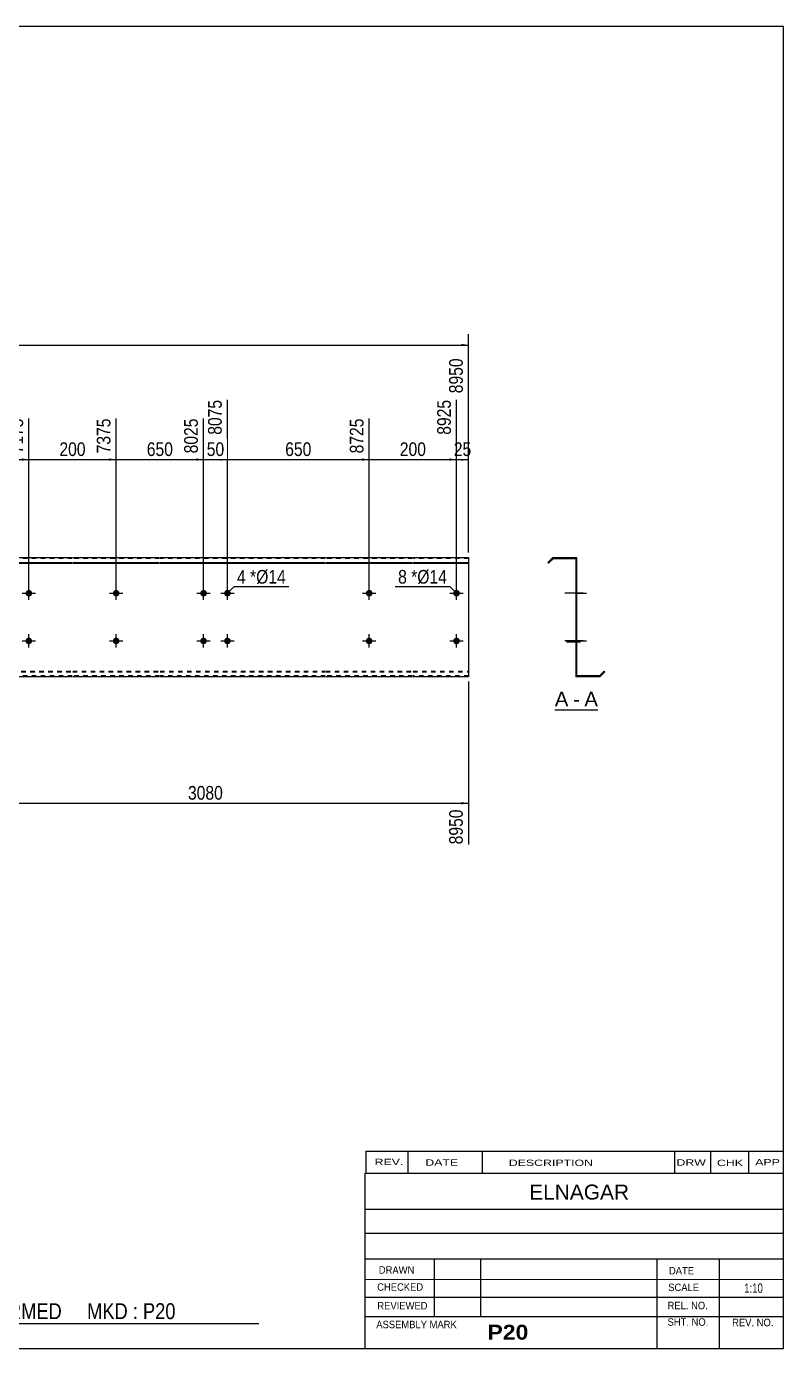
# Model space of a CAD drawing. Header units: millimetres. Extents: x -71 to 331, y -153 to 124.
# Drawn here: x 172.7 to 331.2, y -153.2 to 123.8 of the extents above; entities that cross this region are included whole.
import ezdxf

# ---------------------------------------------------------------- set-up
doc = ezdxf.new("R2010")
doc.units = ezdxf.units.MM
doc.linetypes.add('DXK_LINE_DOT1', pattern=[1.8814, 0.9407, -0.9407])
doc.styles.add('Arial', font='ARIAL.TTF', dxfattribs={"height": 0.2})
doc.styles.add('Arial Bold', font='ARIALBD.TTF', dxfattribs={"height": 0.2})
doc.styles.add('Arial Narrow', font='ARIALN.TTF', dxfattribs={"height": 0.2})

# ---------------------------------------------------------------- blocks, each defined once
blk = doc.blocks.new('Unknown-629082387-1783')
at = {"color": 5, "linetype": 'Continuous'}
for p, q in [((331.25, 123.75), (-68.75, 123.75)), ((-68.75, 123.75), (-68.75, -153.25)), ((331.25, -153.25), (331.25, 123.75)), ((-68.75, -153.25), (331.25, -153.25))]:
    blk.add_line(p, q, dxfattribs=at)
at = {"color": 174, "linetype": 'Continuous', "style": 'Arial'}
blk.add_text('Tekla structures', height=1.9102, rotation=90, dxfattribs=at).set_placement((-69.25, -152.75))
blk = doc.blocks.new('Unknown-629082387-12 - 1235')
at = {"color": 7, "linetype": 'Continuous'}
blk.add_line((283.34, -19.45), (292.37, -19.45), dxfattribs=at)
at = {"color": 0, "linetype": 'Continuous'}
blk.add_wipeout([(286.19, -18.7), (286.19, -15.5), (283.34, -15.5), (283.34, -18.7)], dxfattribs=at)
blk.add_wipeout([(288.57, -18.7), (288.57, -15.5), (287.15, -15.5), (287.15, -18.7)], dxfattribs=at)
at = {"color": 96, "linetype": 'Continuous', "style": 'Arial'}
blk.add_text('A', height=3.06, dxfattribs=at).set_placement((283.34, -18.7))
at = {"color": 0, "linetype": 'Continuous'}
blk.add_wipeout([(292.37, -18.7), (292.37, -15.5), (289.53, -15.5), (289.53, -18.7)], dxfattribs=at)
at = {"color": 96, "linetype": 'Continuous', "style": 'Arial'}
for s, p in [('A', (289.53, -18.7)), ('-', (287.15, -18.7))]:
    blk.add_text(s, height=3.06, dxfattribs=at).set_placement(p)
blk = doc.blocks.new('Bolt-629082387-1223 - 1203')
at = {"linetype": 'Continuous'}
for points in [[(172.49, 5, -1), (173.89, 5, -1)], [(262.07, 5, -1), (263.47, 5, -1)]]:
    blk.add_hatch(color=3, dxfattribs=at).paths.add_polyline_path(points)
at = {"color": 3, "linetype": 'Continuous'}
for p, q in [((173.19, 3.6), (173.19, 6.4)), ((262.77, 3.6), (262.77, 6.4)), ((171.79, 5), (174.59, 5)), ((261.37, 5), (264.17, 5))]:
    blk.add_line(p, q, dxfattribs=at)
blk = doc.blocks.new('Part-629082387-1218 - 1203')
at = {"color": 2, "linetype": 'Continuous'}
for p, q in [((0, -12.5), (0, 12.5)), ((0, 12.5), (16.6, 12.5)), ((0, 11.44), (16.6, 11.44)), ((0, 11.3), (16.6, 11.3)), ((16.7, 12.5), (34.89, 12.5)), ((16.7, 11.44), (34.89, 11.44)), ((16.7, 11.3), (34.89, 11.3)), ((34.99, 12.5), (62.79, 12.5)), ((34.99, 11.44), (62.79, 11.44)), ((34.99, 11.3), (62.79, 11.3)), ((62.89, 12.5), (90.69, 12.5)), ((62.89, 11.44), (90.69, 11.44)), ((62.89, 11.3), (90.69, 11.3)), ((90.79, 12.5), (108.19, 12.5)), ((90.79, 11.44), (108.19, 11.44)), ((90.79, 11.3), (108.19, 11.3)), ((108.29, 12.5), (136.09, 12.5)), ((108.29, 11.44), (136.09, 11.44)), ((108.29, 11.3), (136.09, 11.3)), ((136.19, 12.5), (163.99, 12.5)), ((136.19, 11.44), (163.99, 11.44)), ((136.19, 11.3), (163.99, 11.3)), ((164.09, 12.5), (182.28, 12.5)), ((164.09, 11.44), (182.28, 11.44)), ((164.09, 11.3), (182.28, 11.3)), ((182.38, 12.5), (200.58, 12.5)), ((182.38, 11.44), (200.58, 11.44)), ((182.38, 11.3), (200.58, 11.3)), ((200.68, 12.5), (235.28, 12.5)), ((200.68, 11.44), (235.28, 11.44)), ((200.68, 11.3), (235.28, 11.3)), ((235.38, 12.5), (253.57, 12.5)), ((235.38, 11.44), (253.57, 11.44)), ((235.38, 11.3), (253.57, 11.3)), ((253.67, 12.5), (265.27, 12.5)), ((253.67, 11.44), (265.27, 11.44)), ((253.67, 11.3), (265.27, 11.3)), ((265.27, 12.5), (265.27, -12.5)), ((16.6, -12.5), (0, -12.5)), ((34.89, -12.5), (16.7, -12.5)), ((62.79, -12.5), (34.99, -12.5)), ((90.69, -12.5), (62.89, -12.5)), ((108.19, -12.5), (90.79, -12.5)), ((136.09, -12.5), (108.29, -12.5)), ((163.99, -12.5), (136.19, -12.5)), ((182.28, -12.5), (164.09, -12.5)), ((200.58, -12.5), (182.38, -12.5)), ((235.28, -12.5), (200.68, -12.5)), ((253.57, -12.5), (235.38, -12.5)), ((265.27, -12.5), (253.67, -12.5))]:
    blk.add_line(p, q, dxfattribs=at)
at = {"color": 7, "linetype": 'DXK_LINE_DOT1'}
for p, q in [((16.6, 12.3), (0, 12.3)), ((34.89, 12.3), (16.7, 12.3)), ((62.79, 12.3), (34.99, 12.3)), ((90.69, 12.3), (62.89, 12.3)), ((108.19, 12.3), (90.79, 12.3)), ((136.09, 12.3), (108.29, 12.3)), ((163.99, 12.3), (136.19, 12.3)), ((182.28, 12.3), (164.09, 12.3)), ((200.58, 12.3), (182.38, 12.3)), ((235.28, 12.3), (200.68, 12.3)), ((253.57, 12.3), (235.38, 12.3)), ((265.27, 12.3), (253.67, 12.3)), ((0, -11.3), (16.6, -11.3)), ((0, -11.44), (16.6, -11.44)), ((16.6, -12.3), (0, -12.3)), ((16.7, -11.3), (34.89, -11.3)), ((16.7, -11.44), (34.89, -11.44)), ((34.89, -12.3), (16.7, -12.3)), ((34.99, -11.3), (62.79, -11.3)), ((34.99, -11.44), (62.79, -11.44)), ((62.79, -12.3), (34.99, -12.3)), ((62.89, -11.3), (90.69, -11.3)), ((62.89, -11.44), (90.69, -11.44)), ((90.69, -12.3), (62.89, -12.3)), ((90.79, -11.3), (108.19, -11.3)), ((90.79, -11.44), (108.19, -11.44)), ((108.19, -12.3), (90.79, -12.3)), ((108.29, -11.3), (136.09, -11.3)), ((108.29, -11.44), (136.09, -11.44)), ((136.09, -12.3), (108.29, -12.3)), ((136.19, -11.3), (163.99, -11.3)), ((136.19, -11.44), (163.99, -11.44)), ((163.99, -12.3), (136.19, -12.3)), ((164.09, -11.3), (182.28, -11.3)), ((164.09, -11.44), (182.28, -11.44)), ((182.28, -12.3), (164.09, -12.3)), ((182.38, -11.3), (200.58, -11.3)), ((182.38, -11.44), (200.58, -11.44)), ((200.58, -12.3), (182.38, -12.3)), ((200.68, -11.3), (235.28, -11.3)), ((200.68, -11.44), (235.28, -11.44)), ((235.28, -12.3), (200.68, -12.3)), ((235.38, -11.3), (253.57, -11.3)), ((235.38, -11.44), (253.57, -11.44)), ((253.57, -12.3), (235.38, -12.3)), ((253.67, -11.3), (265.27, -11.3)), ((253.67, -11.44), (265.27, -11.44)), ((265.27, -12.3), (253.67, -12.3))]:
    blk.add_line(p, q, dxfattribs=at)
blk = doc.blocks.new('Bolt-629082387-1219 - 1203')
at = {"linetype": 'Continuous'}
for points in [[(190.78, 5, -1), (192.18, 5, -1)], [(243.77, 5, -1), (245.17, 5, -1)]]:
    blk.add_hatch(color=3, dxfattribs=at).paths.add_polyline_path(points)
at = {"color": 3, "linetype": 'Continuous'}
for p, q in [((191.48, 3.6), (191.48, 6.4)), ((244.47, 3.6), (244.47, 6.4)), ((190.08, 5), (192.88, 5)), ((243.07, 5), (245.87, 5))]:
    blk.add_line(p, q, dxfattribs=at)
blk = doc.blocks.new('Bolt-629082387-1220 - 1203')
at = {"linetype": 'Continuous'}
for points in [[(209.08, 5, -1), (210.48, 5, -1)], [(214.08, 5, -1), (215.48, 5, -1)], [(209.08, -5, -1), (210.48, -5, -1)], [(214.08, -5, -1), (215.48, -5, -1)]]:
    blk.add_hatch(color=3, dxfattribs=at).paths.add_polyline_path(points)
at = {"color": 3, "linetype": 'Continuous'}
for p, q in [((209.78, 3.6), (209.78, 6.4)), ((214.78, 3.6), (214.78, 6.4)), ((208.38, 5), (211.18, 5)), ((213.38, 5), (216.18, 5)), ((208.38, -5), (211.18, -5)), ((209.78, -6.4), (209.78, -3.6)), ((213.38, -5), (216.18, -5)), ((214.78, -6.4), (214.78, -3.6))]:
    blk.add_line(p, q, dxfattribs=at)
blk = doc.blocks.new('Bolt-629082387-1221 - 1203')
at = {"linetype": 'Continuous'}
for points in [[(190.78, -5, -1), (192.18, -5, -1)], [(243.77, -5, -1), (245.17, -5, -1)]]:
    blk.add_hatch(color=3, dxfattribs=at).paths.add_polyline_path(points)
at = {"color": 3, "linetype": 'Continuous'}
for p, q in [((190.08, -5), (192.88, -5)), ((191.48, -6.4), (191.48, -3.6)), ((243.07, -5), (245.87, -5)), ((244.47, -6.4), (244.47, -3.6))]:
    blk.add_line(p, q, dxfattribs=at)
blk = doc.blocks.new('Bolt-629082387-1222 - 1203')
at = {"linetype": 'Continuous'}
for points in [[(172.49, -5, -1), (173.89, -5, -1)], [(262.07, -5, -1), (263.47, -5, -1)]]:
    blk.add_hatch(color=3, dxfattribs=at).paths.add_polyline_path(points)
at = {"color": 3, "linetype": 'Continuous'}
for p, q in [((171.79, -5), (174.59, -5)), ((173.19, -6.4), (173.19, -3.6)), ((261.37, -5), (264.17, -5)), ((262.77, -6.4), (262.77, -3.6))]:
    blk.add_line(p, q, dxfattribs=at)
blk = doc.blocks.new('Bolt-629082387-1240 - 1235')
at = {"linetype": 'Continuous'}
blk.add_hatch(color=3, dxfattribs=at).paths.add_polyline_path([(287.76, -4.3), (287.76, -5.7), (287.96, -5.7), (287.96, -4.3)])
blk.add_hatch(color=3, dxfattribs=at).paths.add_polyline_path([(287.76, -4.3), (287.76, -5.7), (287.96, -5.7), (287.96, -4.3)])
at = {"color": 3, "linetype": 'Continuous'}
for p, q in [((288.76, -5), (285.46, -5)), ((288.76, -5), (285.46, -5)), ((287.96, -4.3), (287.76, -4.3)), ((287.96, -4.3), (287.76, -4.3)), ((287.96, -5.7), (287.76, -5.7)), ((287.96, -5.7), (287.76, -5.7))]:
    blk.add_line(p, q, dxfattribs=at)
blk = doc.blocks.new('Part-629082387-1237 - 1235')
at = {"color": 2, "linetype": 'Continuous'}
for p, q in [((282.96, 12.5), (281.9, 11.44)), ((281.9, 11.44), (282.04, 11.3)), ((282.04, 11.3), (283.04, 12.3)), ((282.96, 12.5), (287.96, 12.5)), ((283.04, 12.3), (287.76, 12.3)), ((287.76, 12.3), (287.76, -12.5)), ((287.96, -12.3), (287.96, 12.5)), ((292.76, -12.5), (287.76, -12.5)), ((292.68, -12.3), (287.96, -12.3)), ((293.68, -11.3), (292.68, -12.3)), ((292.76, -12.5), (293.82, -11.44)), ((293.82, -11.44), (293.68, -11.3))]:
    blk.add_line(p, q, dxfattribs=at)
blk = doc.blocks.new('Bolt-629082387-1238 - 1235')
at = {"linetype": 'Continuous'}
blk.add_hatch(color=3, dxfattribs=at).paths.add_polyline_path([(287.76, 5.7), (287.76, 4.3), (287.96, 4.3), (287.96, 5.7)])
blk.add_hatch(color=3, dxfattribs=at).paths.add_polyline_path([(287.76, 5.7), (287.76, 4.3), (287.96, 4.3), (287.96, 5.7)])
at = {"color": 3, "linetype": 'Continuous'}
for p, q in [((287.96, 5.7), (287.76, 5.7)), ((287.96, 5.7), (287.76, 5.7)), ((288.76, 5), (285.46, 5)), ((288.76, 5), (285.46, 5)), ((287.96, 4.3), (287.76, 4.3)), ((287.96, 4.3), (287.76, 4.3))]:
    blk.add_line(p, q, dxfattribs=at)
blk = doc.blocks.new('Bolt-629082387-1239 - 1235')
at = {"linetype": 'Continuous'}
for points in [[(287.76, 5.7), (287.76, 4.3), (287.96, 4.3), (287.96, 5.7)], [(287.76, 5.7), (287.76, 4.3), (287.96, 4.3), (287.96, 5.7)], [(287.76, -4.3), (287.76, -5.7), (287.96, -5.7), (287.96, -4.3)], [(287.76, -4.3), (287.76, -5.7), (287.96, -5.7), (287.96, -4.3)]]:
    blk.add_hatch(color=3, dxfattribs=at).paths.add_polyline_path(points)
at = {"color": 3, "linetype": 'Continuous'}
for p, q in [((287.96, 5.7), (287.76, 5.7)), ((287.96, 5.7), (287.76, 5.7)), ((289.26, 5), (285.46, 5)), ((289.26, 5), (285.46, 5)), ((287.96, 4.3), (287.76, 4.3)), ((287.96, 4.3), (287.76, 4.3)), ((289.26, -5), (285.46, -5)), ((289.26, -5), (285.46, -5)), ((287.96, -4.3), (287.76, -4.3)), ((287.96, -4.3), (287.76, -4.3)), ((287.96, -5.7), (287.76, -5.7)), ((287.96, -5.7), (287.76, -5.7))]:
    blk.add_line(p, q, dxfattribs=at)
blk = doc.blocks.new('Bolt-629082387-1241 - 1235')
at = {"linetype": 'Continuous'}
blk.add_hatch(color=3, dxfattribs=at).paths.add_polyline_path([(287.76, -4.3), (287.76, -5.7), (287.96, -5.7), (287.96, -4.3)])
blk.add_hatch(color=3, dxfattribs=at).paths.add_polyline_path([(287.76, -4.3), (287.76, -5.7), (287.96, -5.7), (287.96, -4.3)])
at = {"color": 3, "linetype": 'Continuous'}
for p, q in [((288.76, -5), (285.46, -5)), ((288.76, -5), (285.46, -5)), ((287.96, -4.3), (287.76, -4.3)), ((287.96, -4.3), (287.76, -4.3)), ((287.96, -5.7), (287.76, -5.7)), ((287.96, -5.7), (287.76, -5.7))]:
    blk.add_line(p, q, dxfattribs=at)
blk = doc.blocks.new('Bolt-629082387-1242 - 1235')
at = {"linetype": 'Continuous'}
blk.add_hatch(color=3, dxfattribs=at).paths.add_polyline_path([(287.76, 5.7), (287.76, 4.3), (287.96, 4.3), (287.96, 5.7)])
blk.add_hatch(color=3, dxfattribs=at).paths.add_polyline_path([(287.76, 5.7), (287.76, 4.3), (287.96, 4.3), (287.96, 5.7)])
at = {"color": 3, "linetype": 'Continuous'}
for p, q in [((287.96, 5.7), (287.76, 5.7)), ((287.96, 5.7), (287.76, 5.7)), ((288.76, 5), (285.46, 5)), ((288.76, 5), (285.46, 5)), ((287.96, 4.3), (287.76, 4.3)), ((287.96, 4.3), (287.76, 4.3))]:
    blk.add_line(p, q, dxfattribs=at)
blk = doc.blocks.new('Bolt-629082387-1243 - 1235')
at = {"linetype": 'Continuous'}
for points in [[(287.96, 4.3), (287.96, 5.7), (287.76, 5.7), (287.76, 4.3)], [(287.96, -5.7), (287.96, -4.3), (287.76, -4.3), (287.76, -5.7)]]:
    blk.add_hatch(color=3, dxfattribs=at).paths.add_polyline_path(points)
at = {"color": 3, "linetype": 'Continuous'}
for p, q in [((287.76, 5.7), (287.96, 5.7)), ((287.76, 5), (289.96, 5)), ((287.76, 4.3), (287.96, 4.3)), ((287.76, -4.3), (287.96, -4.3)), ((287.76, -5), (289.96, -5)), ((287.76, -5.7), (287.96, -5.7))]:
    blk.add_line(p, q, dxfattribs=at)
blk = doc.blocks.new('Bolt-629082387-1244 - 1235')
at = {"linetype": 'Continuous'}
for points in [[(287.76, 5.7), (287.76, 4.3), (287.96, 4.3), (287.96, 5.7)], [(287.76, -4.3), (287.76, -5.7), (287.96, -5.7), (287.96, -4.3)]]:
    blk.add_hatch(color=3, dxfattribs=at).paths.add_polyline_path(points)
at = {"color": 3, "linetype": 'Continuous'}
for p, q in [((287.96, 5.7), (287.76, 5.7)), ((288.76, 5), (285.46, 5)), ((287.96, 4.3), (287.76, 4.3)), ((288.76, -5), (285.46, -5)), ((287.96, -4.3), (287.76, -4.3)), ((287.96, -5.7), (287.76, -5.7))]:
    blk.add_line(p, q, dxfattribs=at)
blk = doc.blocks.new('Bolt-629082387-1245 - 1235')
at = {"linetype": 'Continuous'}
blk.add_hatch(color=3, dxfattribs=at).paths.add_polyline_path([(287.96, -5.95), (287.96, -4.55), (287.76, -4.55), (287.76, -5.95)])
blk.add_hatch(color=3, dxfattribs=at).paths.add_polyline_path([(287.96, -5.95), (287.96, -4.55), (287.76, -4.55), (287.76, -5.95)])
at = {"color": 3, "linetype": 'Continuous'}
for p, q in [((288.71, -5.25), (285.76, -5.25)), ((288.71, -5.25), (285.76, -5.25)), ((287.96, -4.55), (287.76, -4.55)), ((287.96, -4.55), (287.76, -4.55)), ((287.96, -5.95), (287.76, -5.95)), ((287.96, -5.95), (287.76, -5.95))]:
    blk.add_line(p, q, dxfattribs=at)
blk = doc.blocks.new('Bolt-629082387-1246 - 1235')
at = {"linetype": 'Continuous'}
blk.add_hatch(color=3, dxfattribs=at).paths.add_polyline_path([(287.96, -5.95), (287.96, -4.55), (287.76, -4.55), (287.76, -5.95)])
blk.add_hatch(color=3, dxfattribs=at).paths.add_polyline_path([(287.96, -5.95), (287.96, -4.55), (287.76, -4.55), (287.76, -5.95)])
at = {"color": 3, "linetype": 'Continuous'}
for p, q in [((288.71, -5.25), (285.76, -5.25)), ((288.71, -5.25), (285.76, -5.25)), ((287.96, -4.55), (287.76, -4.55)), ((287.96, -4.55), (287.76, -4.55)), ((287.96, -5.95), (287.76, -5.95)), ((287.96, -5.95), (287.76, -5.95))]:
    blk.add_line(p, q, dxfattribs=at)
blk = doc.blocks.new('Bolt-629082387-1247 - 1235')
at = {"linetype": 'Continuous'}
blk.add_hatch(color=3, dxfattribs=at).paths.add_polyline_path([(287.96, -5.95), (287.96, -4.55), (287.76, -4.55), (287.76, -5.95)])
blk.add_hatch(color=3, dxfattribs=at).paths.add_polyline_path([(287.96, -5.95), (287.96, -4.55), (287.76, -4.55), (287.76, -5.95)])
at = {"color": 3, "linetype": 'Continuous'}
for p, q in [((288.71, -5.25), (285.76, -5.25)), ((288.71, -5.25), (285.76, -5.25)), ((287.96, -4.55), (287.76, -4.55)), ((287.96, -4.55), (287.76, -4.55)), ((287.96, -5.95), (287.76, -5.95)), ((287.96, -5.95), (287.76, -5.95))]:
    blk.add_line(p, q, dxfattribs=at)
blk = doc.blocks.new('Bolt-629082387-1248 - 1235')
at = {"linetype": 'Continuous'}
blk.add_hatch(color=3, dxfattribs=at).paths.add_polyline_path([(287.96, -5.95), (287.96, -4.55), (287.76, -4.55), (287.76, -5.95)])
blk.add_hatch(color=3, dxfattribs=at).paths.add_polyline_path([(287.96, -5.95), (287.96, -4.55), (287.76, -4.55), (287.76, -5.95)])
at = {"color": 3, "linetype": 'Continuous'}
for p, q in [((288.71, -5.25), (285.76, -5.25)), ((288.71, -5.25), (285.76, -5.25)), ((287.96, -4.55), (287.76, -4.55)), ((287.96, -4.55), (287.76, -4.55)), ((287.96, -5.95), (287.76, -5.95)), ((287.96, -5.95), (287.76, -5.95))]:
    blk.add_line(p, q, dxfattribs=at)
blk = doc.blocks.new('Bolt-629082387-1249 - 1235')
at = {"linetype": 'Continuous'}
for points in [[(287.76, 5.7), (287.76, 4.3), (287.96, 4.3), (287.96, 5.7)], [(287.76, 5.7), (287.76, 4.3), (287.96, 4.3), (287.96, 5.7)], [(287.76, -4.3), (287.76, -5.7), (287.96, -5.7), (287.96, -4.3)], [(287.76, -4.3), (287.76, -5.7), (287.96, -5.7), (287.96, -4.3)]]:
    blk.add_hatch(color=3, dxfattribs=at).paths.add_polyline_path(points)
at = {"color": 3, "linetype": 'Continuous'}
for p, q in [((287.96, 5.7), (287.76, 5.7)), ((287.96, 5.7), (287.76, 5.7)), ((289.26, 5), (285.46, 5)), ((289.26, 5), (285.46, 5)), ((287.96, 4.3), (287.76, 4.3)), ((287.96, 4.3), (287.76, 4.3)), ((289.26, -5), (285.46, -5)), ((289.26, -5), (285.46, -5)), ((287.96, -4.3), (287.76, -4.3)), ((287.96, -4.3), (287.76, -4.3)), ((287.96, -5.7), (287.76, -5.7)), ((287.96, -5.7), (287.76, -5.7))]:
    blk.add_line(p, q, dxfattribs=at)
blk = doc.blocks.new('StraightDimension-629082387-1270 - 1203')
at = {"linetype": 'Continuous'}
blk.add_hatch(color=7, dxfattribs=at).paths.add_polyline_path([(208.28, 33.25), (209.78, 33), (208.28, 32.75)])
at = {"color": 7, "linetype": 'Continuous'}
for p, q in [((191.48, 6), (191.48, 41.61)), ((209.78, 6), (209.78, 41.61)), ((191.48, 33), (209.78, 33))]:
    blk.add_line(p, q, dxfattribs=at)
at = {"color": 0}
blk.add_wipeout([(203.97, 33.15), (203.97, 37.35), (197.29, 37.35), (197.29, 33.15)], dxfattribs=at)
at = {"color": 3, "style": 'Arial Narrow'}
blk.add_text('650', height=2.863, dxfattribs=at).set_placement((197.89, 33.75))
at = {"color": 0, "linetype": 'Continuous'}
blk.add_wipeout([(209.18, 42.21), (204.98, 42.21), (204.98, 33.7), (209.18, 33.7)], dxfattribs=at)
at = {"color": 3, "linetype": 'Continuous', "style": 'Arial Narrow'}
blk.add_text('8025', height=2.863, rotation=90.0002, dxfattribs=at).set_placement((208.58, 34.3))
blk = doc.blocks.new('StraightDimension-629082387-1272 - 1203')
at = {"linetype": 'Continuous'}
blk.add_hatch(color=7, dxfattribs=at).paths.add_polyline_path([(171.69, 33.25), (173.19, 33), (171.69, 32.75)])
at = {"color": 7, "linetype": 'Continuous'}
for p, q in [((99.49, 6), (99.49, 41.61)), ((173.19, 6), (173.19, 41.61)), ((99.49, 33), (173.19, 33))]:
    blk.add_line(p, q, dxfattribs=at)
at = {"color": 0, "linetype": 'Continuous'}
blk.add_wipeout([(172.59, 42.21), (168.39, 42.21), (168.39, 33.7), (172.59, 33.7)], dxfattribs=at)
at = {"color": 0}
blk.add_wipeout([(140.6, 33.15), (140.6, 37.35), (132.08, 37.35), (132.08, 33.15)], dxfattribs=at)
at = {"color": 3, "linetype": 'Continuous', "style": 'Arial Narrow'}
blk.add_text('7175', height=2.863, rotation=90.0002, dxfattribs=at).set_placement((171.99, 34.3))
at = {"color": 3, "style": 'Arial Narrow'}
blk.add_text('3075', height=2.863, dxfattribs=at).set_placement((132.68, 33.75))
blk = doc.blocks.new('StraightDimension-629082387-1266 - 1203')
at = {"linetype": 'Continuous'}
blk.add_hatch(color=7, dxfattribs=at).paths.add_polyline_path([(263.77, 33.25), (265.27, 33), (263.77, 32.75)])
at = {"color": 7, "linetype": 'Continuous'}
for p, q in [((265.27, 13.5), (265.27, 54.21)), ((262.77, 6), (262.77, 45.51)), ((262.77, 33), (265.27, 33))]:
    blk.add_line(p, q, dxfattribs=at)
at = {"color": 0, "linetype": 'Continuous'}
blk.add_wipeout([(264.67, 54.81), (260.47, 54.81), (260.47, 46.3), (264.67, 46.3)], dxfattribs=at)
at = {"color": 0}
blk.add_wipeout([(266.44, 33.15), (266.44, 37.35), (261.59, 37.35), (261.59, 33.15)], dxfattribs=at)
at = {"color": 3, "linetype": 'Continuous', "style": 'Arial Narrow'}
blk.add_text('8950', height=2.863, rotation=90.0002, dxfattribs=at).set_placement((264.07, 46.9))
at = {"color": 3, "style": 'Arial Narrow'}
blk.add_text('25', height=2.863, dxfattribs=at).set_placement((262.19, 33.75))
blk = doc.blocks.new('StraightDimension-629082387-1267 - 1203')
at = {"linetype": 'Continuous'}
blk.add_hatch(color=7, dxfattribs=at).paths.add_polyline_path([(261.27, 33.25), (262.77, 33), (261.27, 32.75)])
at = {"color": 7, "linetype": 'Continuous'}
for p, q in [((262.77, 6), (262.77, 45.51)), ((244.47, 6), (244.47, 41.61)), ((244.47, 33), (262.77, 33))]:
    blk.add_line(p, q, dxfattribs=at)
at = {"color": 0}
blk.add_wipeout([(256.96, 33.15), (256.96, 37.35), (250.28, 37.35), (250.28, 33.15)], dxfattribs=at)
at = {"color": 3, "style": 'Arial Narrow'}
blk.add_text('200', height=2.863, dxfattribs=at).set_placement((250.88, 33.75))
at = {"color": 0, "linetype": 'Continuous'}
blk.add_wipeout([(262.17, 46.11), (257.97, 46.11), (257.97, 37.6), (262.17, 37.6)], dxfattribs=at)
at = {"color": 3, "linetype": 'Continuous', "style": 'Arial Narrow'}
blk.add_text('8925', height=2.863, rotation=90.0002, dxfattribs=at).set_placement((261.57, 38.2))
blk = doc.blocks.new('StraightDimension-629082387-1268 - 1203')
at = {"linetype": 'Continuous'}
blk.add_hatch(color=7, dxfattribs=at).paths.add_polyline_path([(242.97, 33.25), (244.47, 33), (242.97, 32.75)])
at = {"color": 7, "linetype": 'Continuous'}
for p, q in [((214.78, 6), (214.78, 45.51)), ((244.47, 6), (244.47, 41.61)), ((214.78, 33), (244.47, 33))]:
    blk.add_line(p, q, dxfattribs=at)
at = {"color": 0, "linetype": 'Continuous'}
blk.add_wipeout([(243.87, 42.21), (239.67, 42.21), (239.67, 33.7), (243.87, 33.7)], dxfattribs=at)
at = {"color": 0}
blk.add_wipeout([(232.97, 33.15), (232.97, 37.35), (226.28, 37.35), (226.28, 33.15)], dxfattribs=at)
at = {"color": 3, "linetype": 'Continuous', "style": 'Arial Narrow'}
blk.add_text('8725', height=2.863, rotation=90.0002, dxfattribs=at).set_placement((243.27, 34.3))
at = {"color": 3, "style": 'Arial Narrow'}
blk.add_text('650', height=2.863, dxfattribs=at).set_placement((226.88, 33.75))
blk = doc.blocks.new('StraightDimension-629082387-1269 - 1203')
at = {"linetype": 'Continuous'}
blk.add_hatch(color=7, dxfattribs=at).paths.add_polyline_path([(213.28, 33.25), (214.78, 33), (213.28, 32.75)])
at = {"color": 7, "linetype": 'Continuous'}
for p, q in [((214.78, 6), (214.78, 45.51)), ((209.78, 6), (209.78, 41.61)), ((209.78, 33), (214.78, 33))]:
    blk.add_line(p, q, dxfattribs=at)
at = {"color": 0}
blk.add_wipeout([(214.7, 33.15), (214.7, 37.35), (209.85, 37.35), (209.85, 33.15)], dxfattribs=at)
at = {"color": 0, "linetype": 'Continuous'}
blk.add_wipeout([(214.18, 46.11), (209.98, 46.11), (209.98, 37.6), (214.18, 37.6)], dxfattribs=at)
at = {"color": 3, "linetype": 'Continuous', "style": 'Arial Narrow'}
blk.add_text('8075', height=2.863, rotation=90.0002, dxfattribs=at).set_placement((213.58, 38.2))
at = {"color": 3, "style": 'Arial Narrow'}
blk.add_text('50', height=2.863, dxfattribs=at).set_placement((210.45, 33.75))
blk = doc.blocks.new('StraightDimension-629082387-1271 - 1203')
at = {"linetype": 'Continuous'}
blk.add_hatch(color=7, dxfattribs=at).paths.add_polyline_path([(189.98, 33.25), (191.48, 33), (189.98, 32.75)])
at = {"color": 7, "linetype": 'Continuous'}
for p, q in [((173.19, 6), (173.19, 41.61)), ((191.48, 6), (191.48, 41.61)), ((173.19, 33), (191.48, 33))]:
    blk.add_line(p, q, dxfattribs=at)
at = {"color": 0}
blk.add_wipeout([(185.68, 33.15), (185.68, 37.35), (178.99, 37.35), (178.99, 33.15)], dxfattribs=at)
at = {"color": 3, "style": 'Arial Narrow'}
blk.add_text('200', height=2.863, dxfattribs=at).set_placement((179.59, 33.75))
at = {"color": 0, "linetype": 'Continuous'}
blk.add_wipeout([(190.88, 42.21), (186.68, 42.21), (186.68, 33.7), (190.88, 33.7)], dxfattribs=at)
at = {"color": 3, "linetype": 'Continuous', "style": 'Arial Narrow'}
blk.add_text('7375', height=2.863, rotation=90.0002, dxfattribs=at).set_placement((190.28, 34.3))
blk = doc.blocks.new('StraightDimension-629082387-1319 - 1203')
at = {"linetype": 'Continuous'}
blk.add_hatch(color=7, dxfattribs=at).paths.add_polyline_path([(263.77, -38.75), (265.27, -39), (263.77, -39.25)])
at = {"color": 7, "linetype": 'Continuous'}
for p, q in [((155.09, -6.25), (155.09, -47.61)), ((265.27, -13.5), (265.27, -47.61)), ((155.09, -39), (265.27, -39))]:
    blk.add_line(p, q, dxfattribs=at)
at = {"color": 0}
blk.add_wipeout([(214.44, -38.85), (214.44, -34.65), (205.92, -34.65), (205.92, -38.85)], dxfattribs=at)
at = {"color": 0, "linetype": 'Continuous'}
blk.add_wipeout([(264.67, -39.7), (260.47, -39.7), (260.47, -48.21), (264.67, -48.21)], dxfattribs=at)
at = {"color": 3, "style": 'Arial Narrow'}
blk.add_text('3080', height=2.863, dxfattribs=at).set_placement((206.52, -38.25))
at = {"color": 3, "linetype": 'Continuous', "style": 'Arial Narrow'}
blk.add_text('8950', height=2.863, rotation=90.0002, dxfattribs=at).set_placement((264.07, -47.61))
blk = doc.blocks.new('StraightDimension-629082387-1389 - 1203')
at = {"linetype": 'Continuous'}
for points in [[(1.5, 56.75), (0, 57), (1.5, 57.25)], [(263.77, 57.25), (265.27, 57), (263.77, 56.75)]]:
    blk.add_hatch(color=7, dxfattribs=at).paths.add_polyline_path(points)
at = {"color": 7, "linetype": 'Continuous'}
for p, q in [((0, 13.5), (0, 59.25)), ((265.27, 13.5), (265.27, 59.25)), ((0, 57), (265.27, 57))]:
    blk.add_line(p, q, dxfattribs=at)
at = {"color": 0}
blk.add_wipeout([(136.89, 57.15), (136.89, 61.35), (128.38, 61.35), (128.38, 57.15)], dxfattribs=at)
at = {"color": 3, "style": 'Arial Narrow'}
blk.add_text('8950', height=2.863, dxfattribs=at).set_placement((128.98, 57.75))
blk = doc.blocks.new('CBS_CALLOFF-629082387-1845')
at = {"color": 7, "linetype": 'Continuous'}
blk.add_line((105.13, -147.98), (221.36, -148), dxfattribs=at)
at = {"color": 3, "linetype": 'Continuous', "style": 'Arial Narrow'}
blk.add_text('QTY= 2 Nos.      COLD FORMED     MKD : P20', height=3.3405, dxfattribs=at).set_placement((123.2, -147.09))
blk = doc.blocks.new('CBS_NAME_BLOG-629082387-1846')
at = {"color": 7, "linetype": 'Continuous'}
for p, q in [((243.66, -116.5), (331.18, -116.5)), ((243.66, -153.21), (243.66, -116.5)), ((243.66, -124.04), (331.18, -124.04)), ((243.73, -129.09), (331.25, -129.09)), ((243.66, -134.46), (331.18, -134.46)), ((258.18, -146.57), (258.18, -134.47)), ((267.87, -146.54), (267.87, -134.47)), ((304.78, -153.21), (304.78, -134.48)), ((317.83, -153.21), (317.83, -134.47)), ((243.67, -138.76), (331.25, -138.74)), ((243.66, -142.51), (331.18, -142.51)), ((243.66, -146.55), (331.18, -146.55)), ((243.66, -153.25), (331.25, -153.25))]:
    blk.add_line(p, q, dxfattribs=at)
at = {"color": 3, "linetype": 'Continuous', "style": 'Arial'}
blk.add_text('ELNAGAR', height=3.133, dxfattribs=at).set_placement((277.98, -122.03))
at = {"color": 3, "linetype": 'Continuous'}
for s, height, style, width, p in [('DRAWN', 1.566, 'Arial', 0.9, (246.49, -137.57)), ('DATE', 1.566, 'Arial', 0.9, (307.25, -137.73)), ('CHECKED', 1.566, 'Arial', 0.9, (246.14, -141.14)), ('SCALE', 1.566, 'Arial', 0.9, (307.1, -141.21)), ('1:10', 1.957, 'Arial Narrow', 0.9, (322.99, -141.57)), ('REVIEWED', 1.566, 'Arial', 0.9, (246.18, -145.06)), ('REL. NO.', 1.566, 'Arial', 0.9, (306.96, -145.01)), ('ASSEMBLY MARK', 1.5663, 'Arial', 0.9, (245.96, -148.99)), ('P20', 3.131, 'Arial Bold', 1.1, (269.24, -151.39)), ('SHT. NO.', 1.566, 'Arial', 0.9, (306.96, -148.48)), ('REV. NO.', 1.566, 'Arial', 0.9, (320.48, -148.57))]:
    blk.add_text(s, height=height, dxfattribs=dict(at, style=style, width=width)).set_placement(p)
blk = doc.blocks.new('CBS_REVISION-629082387-1847')
at = {"color": 7, "linetype": 'Continuous'}
for p, q in [((243.74, -111.87), (331.24, -111.87)), ((243.74, -111.87), (243.74, -116.5)), ((252.54, -111.87), (252.54, -116.5)), ((268.13, -111.87), (268.13, -116.44)), ((308.39, -111.87), (308.39, -116.5)), ((315.93, -111.87), (315.93, -116.5)), ((323.88, -111.87), (323.88, -116.5)), ((243.74, -116.5), (331.24, -116.5))]:
    blk.add_line(p, q, dxfattribs=at)
at = {"color": 7, "style": 'Arial Narrow', "width": 1.7}
for s, height, p in [('REV.', 1.326, (245.6, -114.82)), ('APP', 1.326, (325.31, -114.87)), ('DATE', 1.326, (256.23, -114.94)), ('DESCRIPTION', 1.3257, (273.71, -114.99)), ('DRW', 1.326, (308.82, -114.93)), ('CHK', 1.326, (317.31, -115.02))]:
    blk.add_text(s, height=height, dxfattribs=at).set_placement(p)
blk = doc.blocks.new('Mark-629082387-1410 - 1203')
at = {"color": 0}
blk.add_wipeout([(218.62, 7.01), (218.62, 10.01), (216.79, 10.01), (216.79, 7.01)], dxfattribs=at)
blk.add_wipeout([(218.62, 7.01), (218.62, 10.01), (216.79, 10.01), (216.79, 7.01)], dxfattribs=at)
at = {"color": 7, "linetype": 'Continuous'}
blk.add_line((214.78, 5), (216.19, 6.41), dxfattribs=at)
at = {"color": 0}
blk.add_wipeout([(220.8, 7.01), (220.8, 10.01), (219.52, 10.01), (219.52, 7.01)], dxfattribs=at)
blk.add_wipeout([(220.8, 7.01), (220.8, 10.01), (219.52, 10.01), (219.52, 7.01)], dxfattribs=at)
at = {"color": 3, "style": 'Arial Narrow'}
blk.add_text('4', height=2.86, dxfattribs=at).set_placement((216.79, 7.01))
at = {"color": 0}
blk.add_wipeout([(227.01, 7.01), (227.01, 10.01), (220.8, 10.01), (220.8, 7.01)], dxfattribs=at)
blk.add_wipeout([(227.01, 7.01), (227.01, 10.01), (220.8, 10.01), (220.8, 7.01)], dxfattribs=at)
at = {"color": 7, "linetype": 'Continuous'}
blk.add_line((216.19, 6.41), (227.61, 6.41), dxfattribs=at)
at = {"color": 3, "style": 'Arial Narrow'}
for s, height, p in [('*', 2.86, (219.52, 7.01)), ('Ø14', 2.863, (220.8, 7.01))]:
    blk.add_text(s, height=height, dxfattribs=at).set_placement(p)
blk = doc.blocks.new('MarkSet-629082387-1405 - 1203')
at = {"color": 0}
blk.add_wipeout([(252.36, 7.01), (252.36, 10.01), (250.53, 10.01), (250.53, 7.01)], dxfattribs=at)
blk.add_wipeout([(252.36, 7.01), (252.36, 10.01), (250.53, 10.01), (250.53, 7.01)], dxfattribs=at)
blk.add_wipeout([(254.54, 7.01), (254.54, 10.01), (253.26, 10.01), (253.26, 7.01)], dxfattribs=at)
blk.add_wipeout([(254.54, 7.01), (254.54, 10.01), (253.26, 10.01), (253.26, 7.01)], dxfattribs=at)
at = {"color": 3, "style": 'Arial Narrow'}
blk.add_text('8', height=2.86, dxfattribs=at).set_placement((250.53, 7.01))
at = {"color": 0}
blk.add_wipeout([(260.75, 7.01), (260.75, 10.01), (254.54, 10.01), (254.54, 7.01)], dxfattribs=at)
blk.add_wipeout([(260.75, 7.01), (260.75, 10.01), (254.54, 10.01), (254.54, 7.01)], dxfattribs=at)
at = {"color": 7, "linetype": 'Continuous'}
for p in [(249.93, 6.41), (262.77, 5)]:
    blk.add_line(p, (261.35, 6.41), dxfattribs=at)
at = {"color": 3, "style": 'Arial Narrow'}
for s, height, p in [('*', 2.86, (253.26, 7.01)), ('Ø14', 2.863, (254.54, 7.01))]:
    blk.add_text(s, height=height, dxfattribs=at).set_placement(p)

msp = doc.modelspace()

# ---------------------------------------------------------------- block references
for name in ['Unknown-629082387-1783', 'Part-629082387-1218 - 1203', 'Part-629082387-1237 - 1235', 'Bolt-629082387-1223 - 1203', 'Bolt-629082387-1219 - 1203', 'Bolt-629082387-1220 - 1203', 'Bolt-629082387-1238 - 1235', 'Bolt-629082387-1239 - 1235', 'Bolt-629082387-1242 - 1235', 'Bolt-629082387-1244 - 1235', 'Bolt-629082387-1249 - 1235', 'Bolt-629082387-1243 - 1235', 'Bolt-629082387-1222 - 1203', 'Bolt-629082387-1221 - 1203', 'Bolt-629082387-1240 - 1235', 'Bolt-629082387-1241 - 1235', 'Bolt-629082387-1245 - 1235', 'Bolt-629082387-1246 - 1235', 'Bolt-629082387-1247 - 1235', 'Bolt-629082387-1248 - 1235', 'CBS_REVISION-629082387-1847', 'CBS_NAME_BLOG-629082387-1846', 'CBS_CALLOFF-629082387-1845']:
    msp.add_blockref(name, (0, 0))

# ---------------------------------------------------------------- next in the draw order: block references
for name in ['StraightDimension-629082387-1266 - 1203', 'StraightDimension-629082387-1272 - 1203', 'StraightDimension-629082387-1270 - 1203', 'StraightDimension-629082387-1319 - 1203', 'Unknown-629082387-12 - 1235']:
    msp.add_blockref(name, (0, 0))

# ---------------------------------------------------------------- next in the draw order: block references
for name in ['StraightDimension-629082387-1267 - 1203', 'StraightDimension-629082387-1271 - 1203']:
    msp.add_blockref(name, (0, 0))

# ---------------------------------------------------------------- next in the draw order: block references
for name in ['StraightDimension-629082387-1268 - 1203', 'MarkSet-629082387-1405 - 1203']:
    msp.add_blockref(name, (0, 0))

# ---------------------------------------------------------------- next in the draw order: block references
msp.add_blockref('StraightDimension-629082387-1269 - 1203', (0, 0))

# ---------------------------------------------------------------- next in the draw order: block references
for name in ['StraightDimension-629082387-1389 - 1203', 'Mark-629082387-1410 - 1203']:
    msp.add_blockref(name, (0, 0))

doc.saveas('drawing.dxf')
